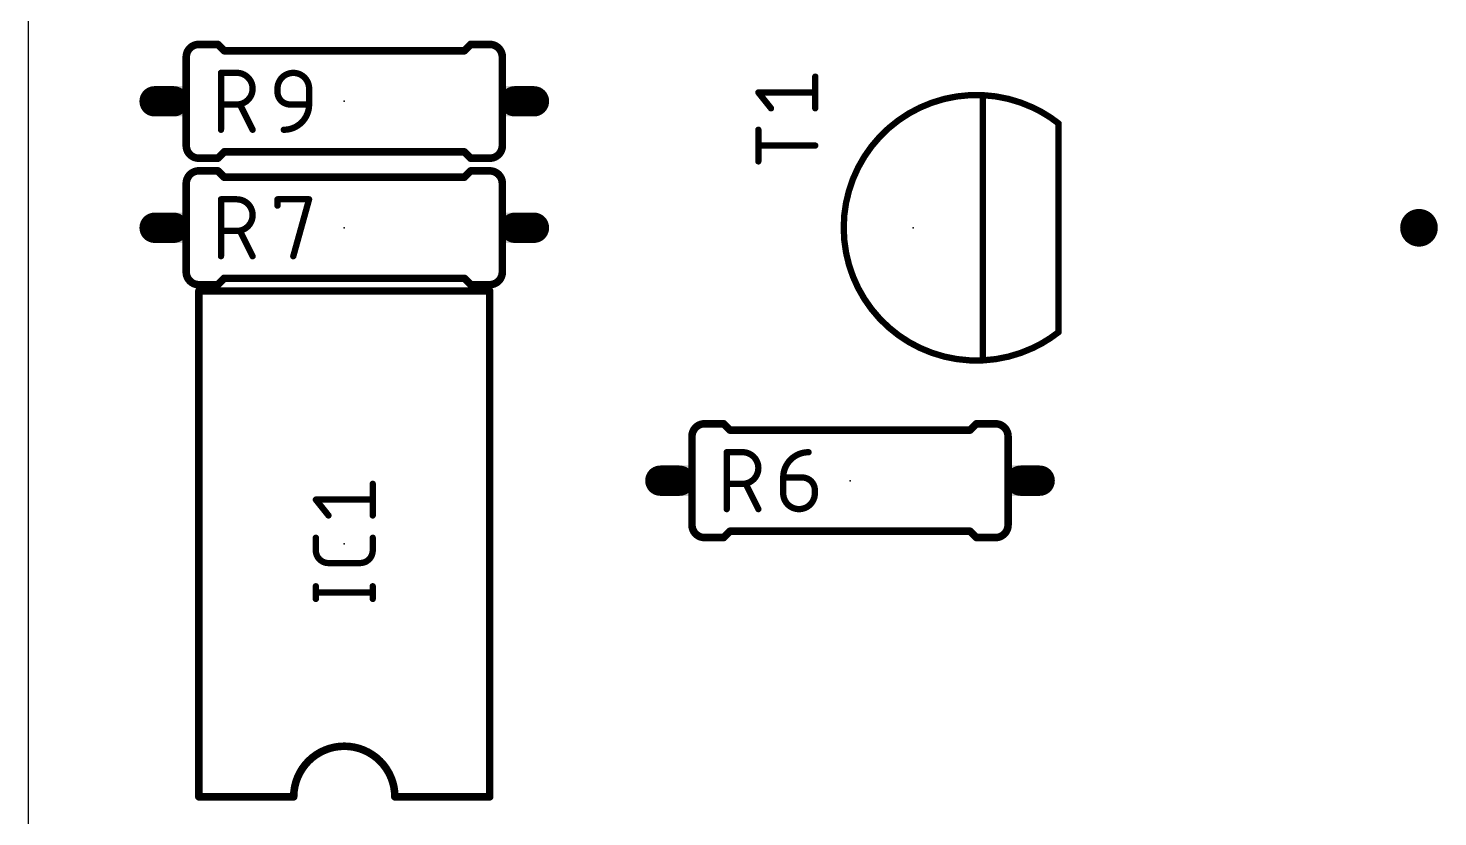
# Model space of a CAD drawing. Extents: x 0 to 48, y 0 to 102.
# Drawn here: x 0 to 28.32, y 35.16 to 51 of the extents above; entities that cross this region are included whole.
import ezdxf

# ---------------------------------------------------------------- set-up
doc = ezdxf.new("R2010")
doc.units = 0
for name, color, linetype in [('18', 110, 'CONTINUOUS'), ('20', 31, 'CONTINUOUS'), ('21', 253, 'CONTINUOUS'), ('23', 53, 'CONTINUOUS'), ('25', 253, 'CONTINUOUS'), ('51', 253, 'CONTINUOUS')]:
    doc.layers.add(name, color=color, linetype=linetype)

# ---------------------------------------------------------------- blocks, each defined once
blk = doc.blocks.new('RECT')
blk.add_solid([(-0.5, -0.5), (0.5, -0.5), (-0.5, 0.5), (0.5, 0.5)])
blk = doc.blocks.new('ROUNDV')
at = {"const_width": 0.5}
blk.add_lwpolyline([(0, -0.25, 1), (0, 0.25, 1), (0, -0.25)], format="xyb", dxfattribs=at)

msp = doc.modelspace()

# ---------------------------------------------------------------- linework, layer by layer
at = {"layer": '20'}
msp.add_line((0, 99.06), (0, 0), dxfattribs=at)
at = {"layer": '21'}
for points, const_width in [([(3.429, 50.673, 0.4142), (3.175, 50.419)], 0.1524), ([(3.429, 50.7111, 1), (3.429, 50.6349)], 0.0762), ([(3.429, 50.6349, 1), (3.429, 50.7111)], 0.0762), ([(3.8369, 50.6999, 1), (3.7831, 50.6461)], 0.0762), ([(3.81, 50.6349, 1), (3.81, 50.7111)], 0.0762), ([(8.89, 50.7111, 1), (8.89, 50.6349)], 0.0762), ([(8.9169, 50.6461, 1), (8.8631, 50.6999)], 0.0762), ([(9.525, 50.419, 0.4142), (9.271, 50.673)], 0.1524), ([(9.271, 50.7111, 1), (9.271, 50.6349)], 0.0762), ([(9.271, 50.6349, 1), (9.271, 50.7111)], 0.0762), ([(3.1369, 50.419, 1), (3.2131, 50.419)], 0.0762), ([(3.937, 50.5841, 1), (3.937, 50.5079)], 0.0762), ([(3.9101, 50.5191, 1), (3.9639, 50.5729)], 0.0762), ([(8.7361, 50.5729, 1), (8.7899, 50.5191)], 0.0762), ([(8.763, 50.5079, 1), (8.763, 50.5841)], 0.0762), ([(9.4869, 50.419, 1), (9.5631, 50.419)], 0.0762), ([(17.9141, 49.403, 0.6345), (17.9141, 44.577)], 0.127), ([(17.9276, 49.3743, 1), (17.9006, 49.4317)], 0.0635), ([(20.701, 49.085, 0.0595), (20.1618, 49.4147)], 0.127), ([(20.175, 49.4436, 1), (20.1486, 49.3858)], 0.0635), ([(20.7327, 49.085, 1), (20.6693, 49.085)], 0.0635), ([(20.6813, 49.0601, 1), (20.7207, 49.1099)], 0.0635), ([(3.175, 48.641, 0.4142), (3.429, 48.387)], 0.1524), ([(3.2131, 48.641, 1), (3.1369, 48.641)], 0.0762), ([(9.271, 48.387, 0.4142), (9.525, 48.641)], 0.1524), ([(9.5631, 48.641, 1), (9.4869, 48.641)], 0.0762), ([(3.429, 48.4251, 1), (3.429, 48.3489)], 0.0762), ([(3.429, 48.3489, 1), (3.429, 48.4251)], 0.0762), ([(3.7831, 48.4139, 1), (3.8369, 48.3601)], 0.0762), ([(3.81, 48.3489, 1), (3.81, 48.4251)], 0.0762), ([(3.937, 48.5521, 1), (3.937, 48.4759)], 0.0762), ([(3.9639, 48.4871, 1), (3.9101, 48.5409)], 0.0762), ([(8.7899, 48.5409, 1), (8.7361, 48.4871)], 0.0762), ([(8.763, 48.4759, 1), (8.763, 48.5521)], 0.0762), ([(8.89, 48.4251, 1), (8.89, 48.3489)], 0.0762), ([(8.8631, 48.3601, 1), (8.9169, 48.4139)], 0.0762), ([(9.271, 48.4251, 1), (9.271, 48.3489)], 0.0762), ([(9.271, 48.3489, 1), (9.271, 48.4251)], 0.0762), ([(19.2087, 48.394, 1), (19.1453, 48.394)], 0.0635), ([(3.429, 48.133, 0.4142), (3.175, 47.879)], 0.1524), ([(3.429, 48.1711, 1), (3.429, 48.0949)], 0.0762), ([(3.429, 48.0949, 1), (3.429, 48.1711)], 0.0762), ([(3.8369, 48.1599, 1), (3.7831, 48.1061)], 0.0762), ([(3.81, 48.0949, 1), (3.81, 48.1711)], 0.0762), ([(8.89, 48.1711, 1), (8.89, 48.0949)], 0.0762), ([(8.9169, 48.1061, 1), (8.8631, 48.1599)], 0.0762), ([(9.525, 47.879, 0.4142), (9.271, 48.133)], 0.1524), ([(9.271, 48.1711, 1), (9.271, 48.0949)], 0.0762), ([(9.271, 48.0949, 1), (9.271, 48.1711)], 0.0762), ([(19.1453, 48.126, 1), (19.2087, 48.126)], 0.0635), ([(3.1369, 47.879, 1), (3.2131, 47.879)], 0.0762), ([(3.937, 48.0441, 1), (3.937, 47.9679)], 0.0762), ([(3.9101, 47.9791, 1), (3.9639, 48.0329)], 0.0762), ([(8.7361, 48.0329, 1), (8.7899, 47.9791)], 0.0762), ([(8.763, 47.9679, 1), (8.763, 48.0441)], 0.0762), ([(9.4869, 47.879, 1), (9.5631, 47.879)], 0.0762), ([(3.175, 46.101, 0.4142), (3.429, 45.847)], 0.1524), ([(3.2131, 46.101, 1), (3.1369, 46.101)], 0.0762), ([(9.271, 45.847, 0.4142), (9.525, 46.101)], 0.1524), ([(9.5631, 46.101, 1), (9.4869, 46.101)], 0.0762), ([(3.429, 45.8851, 1), (3.429, 45.8089)], 0.0762), ([(3.429, 45.8089, 1), (3.429, 45.8851)], 0.0762), ([(3.7831, 45.8739, 1), (3.8369, 45.8201)], 0.0762), ([(3.81, 45.8089, 1), (3.81, 45.8851)], 0.0762), ([(3.937, 46.0121, 1), (3.937, 45.9359)], 0.0762), ([(3.9639, 45.9471, 1), (3.9101, 46.0009)], 0.0762), ([(8.7899, 46.0009, 1), (8.7361, 45.9471)], 0.0762), ([(8.763, 45.9359, 1), (8.763, 46.0121)], 0.0762), ([(8.89, 45.8851, 1), (8.89, 45.8089)], 0.0762), ([(8.8631, 45.8201, 1), (8.9169, 45.8739)], 0.0762), ([(9.271, 45.8851, 1), (9.271, 45.8089)], 0.0762), ([(9.271, 45.8089, 1), (9.271, 45.8851)], 0.0762), ([(19.2087, 45.854, 1), (19.1453, 45.854)], 0.0635), ([(3.4671, 45.72, 1), (3.3909, 45.72)], 0.0762), ([(3.429, 45.7581, 1), (3.429, 45.6819)], 0.0762), ([(9.3091, 45.72, 1), (9.2329, 45.72)], 0.0762), ([(9.271, 45.6819, 1), (9.271, 45.7581)], 0.0762), ([(19.1453, 45.586, 1), (19.2087, 45.586)], 0.0635), ([(20.1859, 44.5765, 0.057), (20.701, 44.895)], 0.127), ([(20.6693, 44.895, 1), (20.7327, 44.895)], 0.0635), ([(20.7207, 44.8701, 1), (20.6813, 44.9199)], 0.0635), ([(17.9006, 44.5483, 1), (17.9276, 44.6057)], 0.0635), ([(20.1724, 44.6052, 1), (20.1994, 44.5478)], 0.0635), ([(13.589, 43.053, 0.4142), (13.335, 42.799)], 0.1524), ([(13.589, 43.0911, 1), (13.589, 43.0149)], 0.0762), ([(13.589, 43.0149, 1), (13.589, 43.0911)], 0.0762), ([(13.9969, 43.0799, 1), (13.9431, 43.0261)], 0.0762), ([(13.97, 43.0149, 1), (13.97, 43.0911)], 0.0762), ([(19.05, 43.0911, 1), (19.05, 43.0149)], 0.0762), ([(19.0769, 43.0261, 1), (19.0231, 43.0799)], 0.0762), ([(19.685, 42.799, 0.4142), (19.431, 43.053)], 0.1524), ([(19.431, 43.0911, 1), (19.431, 43.0149)], 0.0762), ([(19.431, 43.0149, 1), (19.431, 43.0911)], 0.0762), ([(13.2969, 42.799, 1), (13.3731, 42.799)], 0.0762), ([(14.097, 42.9641, 1), (14.097, 42.8879)], 0.0762), ([(14.0701, 42.8991, 1), (14.1239, 42.9529)], 0.0762), ([(18.8961, 42.9529, 1), (18.9499, 42.8991)], 0.0762), ([(18.923, 42.8879, 1), (18.923, 42.9641)], 0.0762), ([(19.6469, 42.799, 1), (19.7231, 42.799)], 0.0762), ([(13.335, 41.021, 0.4142), (13.589, 40.767)], 0.1524), ([(13.3731, 41.021, 1), (13.2969, 41.021)], 0.0762), ([(19.431, 40.767, 0.4142), (19.685, 41.021)], 0.1524), ([(19.7231, 41.021, 1), (19.6469, 41.021)], 0.0762), ([(13.589, 40.8051, 1), (13.589, 40.7289)], 0.0762), ([(13.589, 40.7289, 1), (13.589, 40.8051)], 0.0762), ([(13.9431, 40.7939, 1), (13.9969, 40.7401)], 0.0762), ([(13.97, 40.7289, 1), (13.97, 40.8051)], 0.0762), ([(14.097, 40.9321, 1), (14.097, 40.8559)], 0.0762), ([(14.1239, 40.8671, 1), (14.0701, 40.9209)], 0.0762), ([(18.9499, 40.9209, 1), (18.8961, 40.8671)], 0.0762), ([(18.923, 40.8559, 1), (18.923, 40.9321)], 0.0762), ([(19.05, 40.8051, 1), (19.05, 40.7289)], 0.0762), ([(19.0231, 40.7401, 1), (19.0769, 40.7939)], 0.0762), ([(19.431, 40.8051, 1), (19.431, 40.7289)], 0.0762), ([(19.431, 40.7289, 1), (19.431, 40.8051)], 0.0762), ([(7.366, 35.56, 1), (5.334, 35.56)], 0.1524), ([(3.429, 35.5981, 1), (3.429, 35.5219)], 0.0762), ([(3.3909, 35.56, 1), (3.4671, 35.56)], 0.0762), ([(5.2959, 35.56, 1), (5.3721, 35.56)], 0.0762), ([(5.334, 35.5219, 1), (5.334, 35.5981)], 0.0762), ([(7.366, 35.5981, 1), (7.366, 35.5219)], 0.0762), ([(7.3279, 35.56, 1), (7.4041, 35.56)], 0.0762), ([(9.2329, 35.56, 1), (9.3091, 35.56)], 0.0762), ([(9.271, 35.5219, 1), (9.271, 35.5981)], 0.0762)]:
    msp.add_lwpolyline(points, format="xyb", dxfattribs=dict(at, const_width=const_width))
for points, const_width in [([(3.429, 50.673), (3.81, 50.673)], 0.1524), ([(3.937, 50.546), (3.81, 50.673)], 0.1524), ([(8.763, 50.546), (8.89, 50.673)], 0.1524), ([(9.271, 50.673), (8.89, 50.673)], 0.1524), ([(8.763, 50.546), (3.937, 50.546)], 0.1524), ([(20.701, 44.895), (20.701, 49.085)], 0.127), ([(3.429, 48.387), (3.81, 48.387)], 0.1524), ([(3.937, 48.514), (3.81, 48.387)], 0.1524), ([(8.763, 48.514), (3.937, 48.514)], 0.1524), ([(8.763, 48.514), (8.89, 48.387)], 0.1524), ([(9.271, 48.387), (8.89, 48.387)], 0.1524), ([(19.177, 48.394), (19.177, 48.126)], 0.127), ([(3.429, 48.133), (3.81, 48.133)], 0.1524), ([(3.937, 48.006), (3.81, 48.133)], 0.1524), ([(8.763, 48.006), (8.89, 48.133)], 0.1524), ([(9.271, 48.133), (8.89, 48.133)], 0.1524), ([(3.937, 48.006), (8.763, 48.006)], 0.1524), ([(3.429, 45.847), (3.81, 45.847)], 0.1524), ([(3.937, 45.974), (3.81, 45.847)], 0.1524), ([(3.937, 45.974), (8.763, 45.974)], 0.1524), ([(8.763, 45.974), (8.89, 45.847)], 0.1524), ([(9.271, 45.847), (8.89, 45.847)], 0.1524), ([(19.177, 45.854), (19.177, 45.586)], 0.127), ([(3.429, 45.72), (3.429, 35.56)], 0.1524), ([(3.429, 45.72), (9.271, 45.72)], 0.1524), ([(9.271, 35.56), (9.271, 45.72)], 0.1524), ([(13.589, 43.053), (13.97, 43.053)], 0.1524), ([(14.097, 42.926), (13.97, 43.053)], 0.1524), ([(18.923, 42.926), (19.05, 43.053)], 0.1524), ([(19.431, 43.053), (19.05, 43.053)], 0.1524), ([(18.923, 42.926), (14.097, 42.926)], 0.1524), ([(13.589, 40.767), (13.97, 40.767)], 0.1524), ([(14.097, 40.894), (13.97, 40.767)], 0.1524), ([(18.923, 40.894), (14.097, 40.894)], 0.1524), ([(18.923, 40.894), (19.05, 40.767)], 0.1524), ([(19.431, 40.767), (19.05, 40.767)], 0.1524), ([(3.429, 35.56), (5.334, 35.56)], 0.1524), ([(9.271, 35.56), (7.366, 35.56)], 0.1524)]:
    msp.add_lwpolyline(points, dxfattribs=dict(at, const_width=const_width))
at = {"layer": '23'}
for p in [(6.35, 49.53), (6.35, 46.99), (17.78, 46.99), (16.51, 41.91), (6.35, 40.64)]:
    msp.add_point(p, dxfattribs=at)
at = {"layer": '25'}
for points, const_width in [([(3.8735, 50.1333, 1), (3.8735, 50.0697)], 0.0635), ([(3.9053, 50.1015, 1), (3.8418, 50.1015)], 0.0635), ([(4.191, 50.1333, 1), (4.191, 50.0697)], 0.0635), ([(4.191, 49.4665, 1), (4.191, 50.1015)], 0.127), ([(4.191, 50.0697, 1), (4.191, 50.1333)], 0.0635), ([(5.6432, 49.784, 1), (5.0082, 49.784)], 0.127), ([(5.04, 49.784, 1), (4.9765, 49.784)], 0.0635), ([(5.675, 49.784, 1), (5.6115, 49.784)], 0.0635), ([(15.8433, 50.0253, 1), (15.7797, 50.0253)], 0.0635), ([(4.9765, 49.784, 1), (5.04, 49.784)], 0.0635), ([(5.0082, 49.7205, 0.4142), (5.2622, 49.4665)], 0.127), ([(5.04, 49.7205, 1), (4.9765, 49.7205)], 0.0635), ([(4.9765, 49.7205, 1), (5.04, 49.7205)], 0.0635), ([(5.6115, 49.784, 1), (5.675, 49.784)], 0.0635), ([(14.6685, 49.7396, 1), (14.6685, 49.676)], 0.0635), ([(14.6933, 49.7276, 1), (14.6437, 49.688)], 0.0635), ([(15.8115, 49.676, 1), (15.8115, 49.7396)], 0.0635), ([(3.8735, 49.4983, 1), (3.8735, 49.4348)], 0.0635), ([(4.191, 49.4983, 1), (4.191, 49.4348)], 0.0635), ([(4.191, 49.4348, 1), (4.191, 49.4983)], 0.0635), ([(4.2829, 49.4807, 1), (4.2261, 49.4523)], 0.0635), ([(5.1352, 48.9585, 0.4142), (5.6432, 49.4665)], 0.127), ([(5.2622, 49.4983, 1), (5.2622, 49.4348)], 0.0635), ([(5.2622, 49.4348, 1), (5.2622, 49.4983)], 0.0635), ([(5.675, 49.4665, 1), (5.6115, 49.4665)], 0.0635), ([(5.6115, 49.4665, 1), (5.675, 49.4665)], 0.0635), ([(5.6432, 49.4348, 1), (5.6432, 49.4983)], 0.0635), ([(14.8977, 49.3705, 1), (14.9473, 49.4101)], 0.0635), ([(15.7797, 49.3903, 1), (15.8433, 49.3903)], 0.0635), ([(4.4801, 48.9443, 1), (4.5369, 48.9727)], 0.0635), ([(5.1352, 48.9903, 1), (5.1352, 48.9267)], 0.0635), ([(14.7003, 48.9585, 1), (14.6367, 48.9585)], 0.0635), ([(3.8418, 48.9585, 1), (3.9053, 48.9585)], 0.0635), ([(14.6685, 48.6728, 1), (14.6685, 48.6093)], 0.0635), ([(15.8115, 48.6093, 1), (15.8115, 48.6728)], 0.0635), ([(14.6367, 48.3235, 1), (14.7003, 48.3235)], 0.0635), ([(3.8735, 47.5933, 1), (3.8735, 47.5297)], 0.0635), ([(3.9053, 47.5615, 1), (3.8418, 47.5615)], 0.0635), ([(4.191, 47.5933, 1), (4.191, 47.5297)], 0.0635), ([(4.191, 46.9265, 1), (4.191, 47.5615)], 0.127), ([(4.191, 47.5297, 1), (4.191, 47.5933)], 0.0635), ([(5.0082, 47.5933, 1), (5.0082, 47.5297)], 0.0635), ([(5.04, 47.5615, 1), (4.9765, 47.5615)], 0.0635), ([(5.6738, 47.553, 1), (5.6126, 47.57)], 0.0635), ([(5.6432, 47.5297, 1), (5.6432, 47.5933)], 0.0635), ([(4.9765, 47.4345, 1), (5.04, 47.4345)], 0.0635), ([(3.8735, 46.9583, 1), (3.8735, 46.8948)], 0.0635), ([(4.191, 46.9583, 1), (4.191, 46.8948)], 0.0635), ([(4.191, 46.8948, 1), (4.191, 46.9583)], 0.0635), ([(4.2829, 46.9407, 1), (4.2261, 46.9123)], 0.0635), ([(3.8418, 46.4185, 1), (3.9053, 46.4185)], 0.0635), ([(4.4801, 46.4043, 1), (4.5369, 46.4327)], 0.0635), ([(5.2951, 46.427, 1), (5.3563, 46.41)], 0.0635), ([(14.0653, 42.4815, 1), (14.0017, 42.4815)], 0.0635), ([(14.0335, 42.5133, 1), (14.0335, 42.4498)], 0.0635), ([(14.351, 42.5133, 1), (14.351, 42.4498)], 0.0635), ([(14.351, 41.8465, 1), (14.351, 42.4815)], 0.127), ([(14.351, 42.4498, 1), (14.351, 42.5133)], 0.0635), ([(15.6762, 42.4815, 0.4142), (15.1682, 41.9735)], 0.127), ([(15.6762, 42.4498, 1), (15.6762, 42.5133)], 0.0635), ([(15.1682, 42.0053, 1), (15.1682, 41.9417)], 0.0635), ([(15.2, 41.9735, 1), (15.1365, 41.9735)], 0.0635), ([(15.1365, 41.9735, 1), (15.2, 41.9735)], 0.0635), ([(15.5492, 42.0053, 1), (15.5492, 41.9417)], 0.0635), ([(15.8032, 41.7195, 0.4142), (15.5492, 41.9735)], 0.127), ([(15.5492, 41.9417, 1), (15.5492, 42.0053)], 0.0635), ([(6.9532, 41.8465, 1), (6.8898, 41.8465)], 0.0635), ([(14.0335, 41.8783, 1), (14.0335, 41.8147)], 0.0635), ([(14.351, 41.8783, 1), (14.351, 41.8147)], 0.0635), ([(14.351, 41.8147, 1), (14.351, 41.8783)], 0.0635), ([(14.4429, 41.8607, 1), (14.3861, 41.8323)], 0.0635), ([(15.1682, 41.656, 1), (15.8032, 41.656)], 0.127), ([(15.2, 41.656, 1), (15.1365, 41.656)], 0.0635), ([(15.1365, 41.656, 1), (15.2, 41.656)], 0.0635), ([(15.835, 41.7195, 1), (15.7715, 41.7195)], 0.0635), ([(15.7715, 41.7195, 1), (15.835, 41.7195)], 0.0635), ([(15.835, 41.656, 1), (15.7715, 41.656)], 0.0635), ([(15.7715, 41.656, 1), (15.835, 41.656)], 0.0635), ([(5.7785, 41.5608, 1), (5.7785, 41.4973)], 0.0635), ([(5.8033, 41.5488, 1), (5.7537, 41.5092)], 0.0635), ([(6.9215, 41.4973, 1), (6.9215, 41.5608)], 0.0635), ([(14.0017, 41.3385, 1), (14.0653, 41.3385)], 0.0635), ([(14.6401, 41.3243, 1), (14.6969, 41.3527)], 0.0635), ([(6.0077, 41.1917, 1), (6.0573, 41.2313)], 0.0635), ([(6.8898, 41.2115, 1), (6.9532, 41.2115)], 0.0635), ([(5.8102, 40.7633, 1), (5.7468, 40.7633)], 0.0635), ([(6.9532, 40.7633, 1), (6.8898, 40.7633)], 0.0635), ([(5.7785, 40.5093, 0.4142), (6.0325, 40.2553)], 0.127), ([(5.8102, 40.5093, 1), (5.7468, 40.5093)], 0.0635), ([(5.7468, 40.5093, 1), (5.8102, 40.5093)], 0.0635), ([(6.6675, 40.2553, 0.4142), (6.9215, 40.5093)], 0.127), ([(6.9532, 40.5093, 1), (6.8898, 40.5093)], 0.0635), ([(6.8898, 40.5093, 1), (6.9532, 40.5093)], 0.0635), ([(6.0325, 40.287, 1), (6.0325, 40.2235)], 0.0635), ([(6.0325, 40.2235, 1), (6.0325, 40.287)], 0.0635), ([(6.6675, 40.287, 1), (6.6675, 40.2235)], 0.0635), ([(6.6675, 40.2235, 1), (6.6675, 40.287)], 0.0635), ([(5.7785, 39.6939, 1), (5.7785, 39.6304)], 0.0635), ([(5.8102, 39.7891, 1), (5.7468, 39.7891)], 0.0635), ([(6.9532, 39.7891, 1), (6.8898, 39.7891)], 0.0635), ([(6.9215, 39.6304, 1), (6.9215, 39.6939)], 0.0635), ([(5.7468, 39.5351, 1), (5.8102, 39.5351)], 0.0635), ([(6.8898, 39.5351, 1), (6.9532, 39.5351)], 0.0635)]:
    msp.add_lwpolyline(points, format="xyb", dxfattribs=dict(at, const_width=const_width))
at = {"layer": '25', "const_width": 0.127}
for points in [[(3.8735, 48.9585), (3.8735, 50.1015)], [(3.8735, 50.1015), (4.191, 50.1015)], [(5.0082, 49.7205), (5.0082, 49.784)], [(5.6432, 49.784), (5.6432, 49.4665)], [(15.8115, 49.3903), (15.8115, 50.0253)], [(14.9225, 49.3903), (14.6685, 49.7078)], [(14.6685, 49.7078), (15.8115, 49.7078)], [(4.191, 49.4665), (3.8735, 49.4665)], [(4.5085, 48.9585), (4.2545, 49.4665)], [(5.6432, 49.4665), (5.2622, 49.4665)], [(14.6685, 48.3235), (14.6685, 48.9585)], [(15.8115, 48.641), (14.6685, 48.641)], [(3.8735, 46.4185), (3.8735, 47.5615)], [(3.8735, 47.5615), (4.191, 47.5615)], [(5.0082, 47.4345), (5.0082, 47.5615)], [(5.0082, 47.5615), (5.6432, 47.5615)], [(5.6432, 47.5615), (5.3257, 46.4185)], [(4.191, 46.9265), (3.8735, 46.9265)], [(4.5085, 46.4185), (4.2545, 46.9265)], [(14.0335, 41.3385), (14.0335, 42.4815)], [(14.0335, 42.4815), (14.351, 42.4815)], [(15.1682, 41.9735), (15.5492, 41.9735)], [(15.1682, 41.656), (15.1682, 41.9735)], [(6.9215, 41.2115), (6.9215, 41.8465)], [(14.351, 41.8465), (14.0335, 41.8465)], [(14.6685, 41.3385), (14.4145, 41.8465)], [(15.8032, 41.7195), (15.8032, 41.656)], [(6.0325, 41.2115), (5.7785, 41.529)], [(5.7785, 41.529), (6.9215, 41.529)], [(5.7785, 40.5093), (5.7785, 40.7633)], [(6.9215, 40.7633), (6.9215, 40.5093)], [(6.6675, 40.2553), (6.0325, 40.2553)], [(5.7785, 39.5351), (5.7785, 39.7891)], [(5.7785, 39.6621), (6.9215, 39.6621)], [(6.9215, 39.5351), (6.9215, 39.7891)]]:
    msp.add_lwpolyline(points, dxfattribs=at)
at = {"layer": '51'}
for points, const_width in [([(3.175, 48.641), (3.175, 50.419)], 0.1524), ([(9.525, 48.641), (9.525, 50.419)], 0.1524), ([(2.54, 49.53), (2.921, 49.53)], 0.6096), ([(9.779, 49.53), (10.16, 49.53)], 0.6096), ([(19.177, 49.654), (19.177, 48.394)], 0.127), ([(19.177, 48.126), (19.177, 45.854)], 0.127), ([(3.175, 47.879), (3.175, 46.101)], 0.1524), ([(9.525, 47.879), (9.525, 46.101)], 0.1524), ([(2.921, 46.99), (2.54, 46.99)], 0.6096), ([(10.16, 46.99), (9.779, 46.99)], 0.6096), ([(19.177, 45.586), (19.177, 44.326)], 0.127), ([(13.335, 41.021), (13.335, 42.799)], 0.1524), ([(19.685, 41.021), (19.685, 42.799)], 0.1524), ([(12.7, 41.91), (13.081, 41.91)], 0.6096), ([(19.939, 41.91), (20.32, 41.91)], 0.6096)]:
    msp.add_lwpolyline(points, dxfattribs=dict(at, const_width=const_width))
for points, const_width in [([(3.2131, 50.419, 1), (3.1369, 50.419)], 0.0762), ([(9.5631, 50.419, 1), (9.4869, 50.419)], 0.0762), ([(2.54, 49.6824, 1), (2.54, 49.3776)], 0.3048), ([(2.921, 49.3776, 1), (2.921, 49.6824)], 0.3048), ([(9.779, 49.6824, 1), (9.779, 49.3776)], 0.3048), ([(10.16, 49.3776, 1), (10.16, 49.6824)], 0.3048), ([(19.177, 49.654, 0.1225), (17.9141, 49.403)], 0.127), ([(20.1859, 49.403, 0.0984), (19.177, 49.654)], 0.127), ([(19.1785, 49.6857, 1), (19.1755, 49.6223)], 0.0635), ([(19.2087, 49.654, 1), (19.1453, 49.654)], 0.0635), ([(19.1755, 49.6223, 1), (19.1785, 49.6857)], 0.0635), ([(17.9006, 49.4317, 1), (17.9276, 49.3743)], 0.0635), ([(20.1724, 49.3743, 1), (20.1994, 49.4317)], 0.0635), ([(3.1369, 48.641, 1), (3.2131, 48.641)], 0.0762), ([(9.4869, 48.641, 1), (9.5631, 48.641)], 0.0762), ([(19.1453, 48.394, 1), (19.2087, 48.394)], 0.0635), ([(19.2087, 48.126, 1), (19.1453, 48.126)], 0.0635), ([(3.2131, 47.879, 1), (3.1369, 47.879)], 0.0762), ([(9.5631, 47.879, 1), (9.4869, 47.879)], 0.0762), ([(2.54, 47.1424, 1), (2.54, 46.8376)], 0.3048), ([(2.921, 46.8376, 1), (2.921, 47.1424)], 0.3048), ([(9.779, 47.1424, 1), (9.779, 46.8376)], 0.3048), ([(10.16, 46.8376, 1), (10.16, 47.1424)], 0.3048), ([(3.1369, 46.101, 1), (3.2131, 46.101)], 0.0762), ([(9.4869, 46.101, 1), (9.5631, 46.101)], 0.0762), ([(19.1453, 45.854, 1), (19.2087, 45.854)], 0.0635), ([(19.2087, 45.586, 1), (19.1453, 45.586)], 0.0635), ([(17.9141, 44.577, 0.1225), (19.177, 44.326)], 0.127), ([(17.9276, 44.6057, 1), (17.9006, 44.5483)], 0.0635), ([(19.177, 44.326, 0.0984), (20.1859, 44.577)], 0.127), ([(20.1994, 44.5483, 1), (20.1724, 44.6057)], 0.0635), ([(19.1755, 44.3577, 1), (19.1785, 44.2943)], 0.0635), ([(19.1453, 44.326, 1), (19.2087, 44.326)], 0.0635), ([(19.1785, 44.2943, 1), (19.1755, 44.3577)], 0.0635), ([(13.3731, 42.799, 1), (13.2969, 42.799)], 0.0762), ([(19.7231, 42.799, 1), (19.6469, 42.799)], 0.0762), ([(12.7, 42.0624, 1), (12.7, 41.7576)], 0.3048), ([(13.081, 41.7576, 1), (13.081, 42.0624)], 0.3048), ([(19.939, 42.0624, 1), (19.939, 41.7576)], 0.3048), ([(20.32, 41.7576, 1), (20.32, 42.0624)], 0.3048), ([(13.2969, 41.021, 1), (13.3731, 41.021)], 0.0762), ([(19.6469, 41.021, 1), (19.7231, 41.021)], 0.0762)]:
    msp.add_lwpolyline(points, format="xyb", dxfattribs=dict(at, const_width=const_width))

# ---------------------------------------------------------------- block references
at = {"layer": '18', "xscale": 0.7564, "yscale": 0.7564}
msp.add_blockref('ROUNDV', (27.94, 46.99), dxfattribs=at)
msp.add_blockref('ROUNDV', (27.94, 46.99), dxfattribs=at)
at = {"layer": '51', "xscale": 0.254, "yscale": 0.6096}
for p in [(3.048, 49.53), (9.652, 49.53), (13.208, 41.91), (19.812, 41.91)]:
    msp.add_blockref('RECT', p, dxfattribs=at)
at = {"layer": '51', "xscale": 0.254, "yscale": 0.6096, "rotation": 180}
for p in [(3.048, 46.99), (9.652, 46.99)]:
    msp.add_blockref('RECT', p, dxfattribs=at)

doc.saveas('drawing.dxf')
